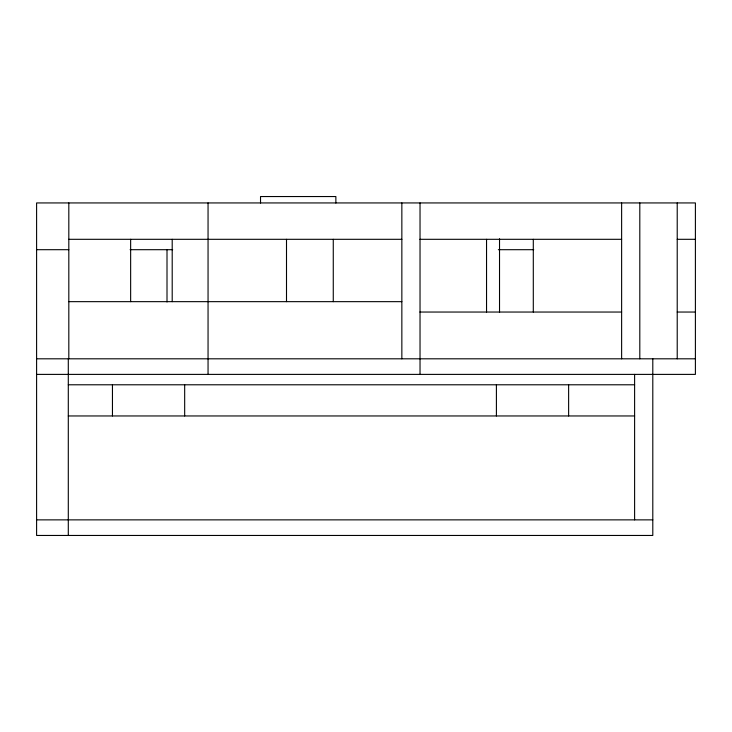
<?xml version="1.0" encoding="UTF-8"?>
<svg xmlns="http://www.w3.org/2000/svg" width="732" height="732" viewBox="0 0 732 732"><rect width="100%" height="100%" fill="white"/><g stroke="black" fill="none" stroke-linecap="round" stroke-linejoin="round"><path stroke-width="1.1" d="M68.817 239.309L401.85 239.309M419.912 239.309L621.624 239.309M677.219 239.309L695.4 239.309M36.6 249.694L68.817 249.694M130.113 249.694L172.651 249.694M498.346 249.694L533.729 249.694M68.817 301.657L401.85 301.657M419.912 312.042L621.624 312.042M677.219 312.042L695.4 312.042M36.6 358.808L695.4 358.808M36.6 374.391L652.798 374.391M653.09 374.391L695.4 374.391L695.4 202.938L36.6 202.938L36.6 535.458L652.798 535.458L652.798 358.808M68.296 384.785L634.607 384.785M68.296 415.959L634.607 415.959M36.6 519.866L652.798 519.866M677.219 202.938L677.219 358.808M639.805 202.938L639.805 358.808M634.607 374.391L634.607 519.866M621.624 202.938L621.624 358.808M568.627 384.785L568.627 415.959M533.299 239.309L533.299 312.042M499.526 238.742L499.526 312.418M496.406 384.785L496.406 415.959M486.542 239.309L486.542 312.042M420.031 202.938L420.031 374.391M401.85 202.938L401.85 358.808M335.869 203.038L335.869 196.542L260.528 196.542L260.528 203.038M333.27 239.309L333.27 301.657M286.505 239.309L286.505 301.657M208.053 202.938L208.053 374.391M184.674 384.785L184.674 415.959M172.203 239.309L172.203 301.657M167.006 249.694L167.006 301.977M130.644 239.309L130.644 301.657M112.454 384.785L112.454 415.959M68.817 202.938L68.817 358.808M68.296 358.808L68.296 535.458"/></g></svg>
